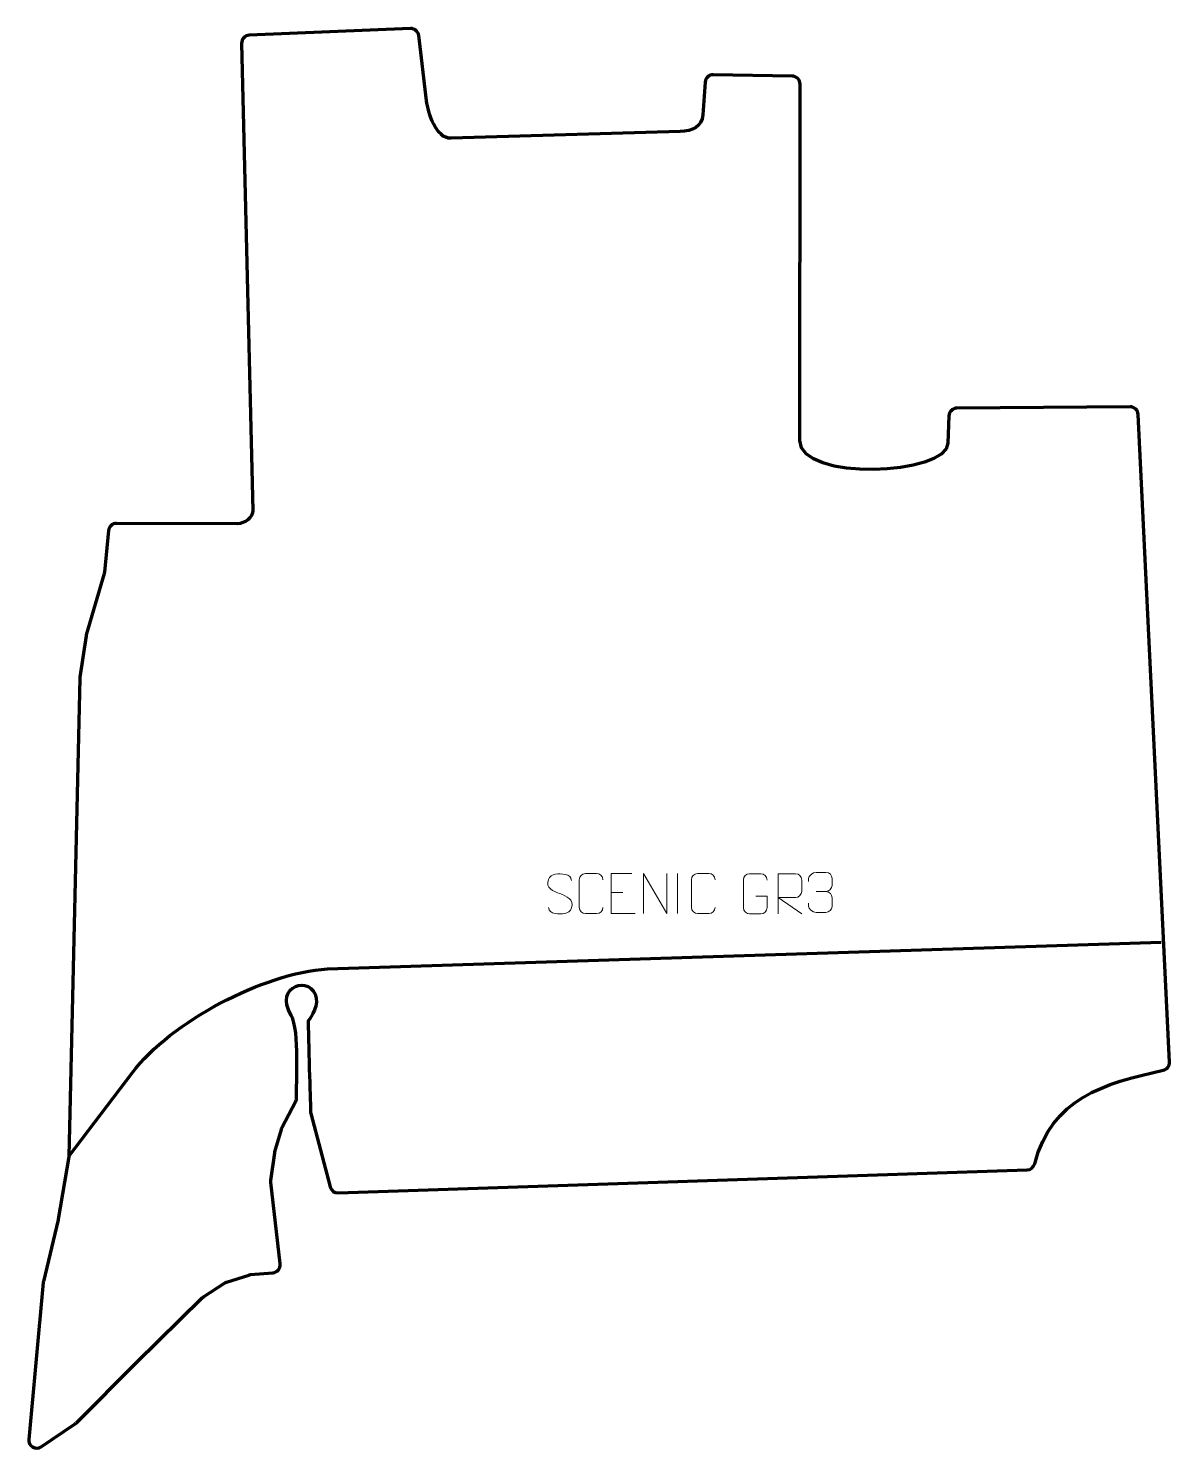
# Model space of a CAD drawing. Header units: millimetres. Extents: x -895 to -183, y -410 to 475.
import ezdxf

# ---------------------------------------------------------------- set-up
doc = ezdxf.new("R2010")
doc.units = ezdxf.units.MM
doc.header["$MEASUREMENT"] = 0
for name, color, linetype in [('layer 1', 7, 'Continuous'), ('layer 2', 7, 'Continuous'), ('layer 3', 7, 'Continuous')]:
    doc.layers.add(name, color=color, linetype=linetype)

msp = doc.modelspace()

# ---------------------------------------------------------------- linework, layer by layer
at = {"layer": 'layer 1', "color": 250, "lineweight": 9}
for points, knots in [([(-563.2045, -64.4527), (-567.4528, -62.9823), (-572.3609, -61.1865), (-570.3558, -55.6662), (-570.3558, -55.6662), (-568.8523, -51.5263), (-563.6387, -51.9148), (-560.0351, -52.5159), (-560.0351, -52.5159), (-557.1745, -52.9931), (-556.3098, -54.2063), (-555.9992, -56.2904)], [0, 0, 0, 0, 0.25, 0.25, 0.25, 0.25, 0.5, 0.5, 0.5, 0.5, 1, 1, 1, 1]), ([(-536.3589, -73.0899), (-536.4987, -75.4133), (-538.1759, -76.8929), (-540.3236, -76.9037), (-540.3236, -76.9037), (-542.6555, -76.9033), (-544.9874, -76.9033), (-547.3189, -76.9037), (-547.3189, -76.9037), (-549.2439, -77.0091), (-551.216, -75.1246), (-551.2048, -73.1073), (-551.2048, -73.1073), (-551.2044, -67.3372), (-551.2044, -61.5675), (-551.2048, -55.7982), (-551.2048, -55.7982), (-551.2006, -53.6601), (-549.4539, -51.9409), (-547.3015, -51.9544), (-547.3015, -51.9544), (-544.9758, -51.9544), (-542.6497, -51.9544), (-540.3236, -51.9544), (-540.3236, -51.9544), (-538.377, -51.9189), (-536.3856, -53.4104), (-536.3589, -55.848)], [0, 0, 0, 0, 0.125, 0.125, 0.125, 0.125, 0.25, 0.25, 0.25, 0.25, 0.375, 0.375, 0.375, 0.375, 0.5, 0.5, 0.5, 0.5, 0.625, 0.625, 0.625, 0.625, 0.75, 0.75, 0.75, 0.75, 1, 1, 1, 1]), ([(-518.3409, -51.9541), (-518.3409, -51.9541), (-531.2148, -51.9541), (-531.2148, -51.9541), (-531.2148, -51.9541), (-531.2148, -51.9541), (-531.2148, -76.9077), (-531.2148, -76.9077), (-531.2148, -76.9077), (-531.2148, -76.9077), (-516.349, -76.9077), (-516.349, -76.9077)], [0, 0, 0, 0, 0.25, 0.25, 0.25, 0.25, 0.5, 0.5, 0.5, 0.5, 1, 1, 1, 1]), ([(-511.1093, -76.9076), (-511.1093, -76.9076), (-511.1093, -51.9541), (-511.1093, -51.9541), (-511.1093, -51.9541), (-511.1093, -51.9541), (-496.4545, -76.9076), (-496.4545, -76.9076), (-496.4545, -76.9076), (-496.4545, -76.9076), (-496.4545, -51.9541), (-496.4545, -51.9541)], [0, 0, 0, 0, 0.25, 0.25, 0.25, 0.25, 0.5, 0.5, 0.5, 0.5, 1, 1, 1, 1]), ([(-466.3589, -73.0899), (-466.4987, -75.4133), (-468.1759, -76.8929), (-470.3236, -76.9037), (-470.3236, -76.9037), (-472.6555, -76.9033), (-474.9874, -76.9033), (-477.3189, -76.9037), (-477.3189, -76.9037), (-479.2439, -77.0091), (-481.216, -75.1246), (-481.2048, -73.1073), (-481.2048, -73.1073), (-481.2044, -67.3372), (-481.2044, -61.5675), (-481.2048, -55.7982), (-481.2048, -55.7982), (-481.2006, -53.6601), (-479.4539, -51.9409), (-477.3015, -51.9544), (-477.3015, -51.9544), (-474.9758, -51.9544), (-472.6497, -51.9544), (-470.3236, -51.9544), (-470.3236, -51.9544), (-468.377, -51.9189), (-466.3856, -53.4104), (-466.3589, -55.848)], [0, 0, 0, 0, 0.125, 0.125, 0.125, 0.125, 0.25, 0.25, 0.25, 0.25, 0.375, 0.375, 0.375, 0.375, 0.5, 0.5, 0.5, 0.5, 0.625, 0.625, 0.625, 0.625, 0.75, 0.75, 0.75, 0.75, 1, 1, 1, 1]), ([(-441.0859, -66.0542), (-441.0859, -66.0542), (-433.9178, -66.0542), (-433.9178, -66.0542), (-433.9178, -66.0542), (-433.9178, -66.0542), (-433.9178, -73.2223), (-433.9178, -73.2223), (-433.9178, -73.2223), (-434.0575, -75.5457), (-435.7347, -77.0253), (-437.8825, -77.0361), (-437.8825, -77.0361), (-440.2143, -77.0357), (-442.5463, -77.0357), (-444.8778, -77.0361), (-444.8778, -77.0361), (-446.8027, -77.1415), (-448.7749, -75.257), (-448.7637, -73.2397), (-448.7637, -73.2397), (-448.7633, -67.4696), (-448.7633, -61.6999), (-448.7637, -55.9306), (-448.7637, -55.9306), (-448.7595, -53.7925), (-447.0127, -52.0733), (-444.8604, -52.0867), (-444.8604, -52.0867), (-442.5347, -52.0867), (-440.2086, -52.0867), (-437.8825, -52.0867), (-437.8825, -52.0867), (-435.9358, -52.0513), (-433.9444, -53.5428), (-433.9178, -55.9805)], [0, 0, 0, 0, 0.1, 0.1, 0.1, 0.1, 0.2, 0.2, 0.2, 0.2, 0.3, 0.3, 0.3, 0.3, 0.4, 0.4, 0.4, 0.4, 0.5, 0.5, 0.5, 0.5, 0.6, 0.6, 0.6, 0.6, 0.7, 0.7, 0.7, 0.7, 0.8, 0.8, 0.8, 0.8, 1, 1, 1, 1]), ([(-427.0553, -77.0366), (-427.0553, -77.0366), (-427.0553, -52.0831), (-427.0553, -52.0831), (-427.0553, -52.0831), (-423.4605, -52.0831), (-419.865, -52.0831), (-416.2698, -52.0831), (-416.2698, -52.0831), (-413.9445, -52.1208), (-412.3872, -53.6108), (-412.3913, -55.9772), (-412.3913, -55.9772), (-412.3917, -58.0127), (-412.3917, -61.0721), (-412.3913, -63.1081), (-412.3913, -63.1081), (-412.3978, -64.9836), (-414.2101, -66.9254), (-416.2196, -66.9445), (-416.2196, -66.9445), (-416.2196, -66.9445), (-427.0553, -66.9445), (-427.0553, -66.9445), (-427.0553, -66.9445), (-427.0553, -66.9445), (-412.4006, -77.0366), (-412.4006, -77.0366)], [0, 0, 0, 0, 0.125, 0.125, 0.125, 0.125, 0.25, 0.25, 0.25, 0.25, 0.375, 0.375, 0.375, 0.375, 0.5, 0.5, 0.5, 0.5, 0.625, 0.625, 0.625, 0.625, 0.75, 0.75, 0.75, 0.75, 1, 1, 1, 1]), ([(-408.1571, -56.9454), (-408.1571, -56.9454), (-408.1571, -55.0882), (-408.1571, -55.0882), (-408.1571, -55.0882), (-408.1714, -53.3463), (-405.5069, -51.2282), (-403.4478, -51.2509), (-403.4478, -51.2509), (-401.3837, -51.2509), (-399.3197, -51.2509), (-397.256, -51.2509), (-397.256, -51.2509), (-395.0615, -51.2421), (-393.4632, -53.0889), (-393.4188, -55.001), (-393.4188, -55.001), (-393.4192, -56.4361), (-393.4192, -57.8712), (-393.4188, -59.3067), (-393.4188, -59.3067), (-393.4674, -60.9602), (-395.07, -63.1902), (-397.2683, -63.1802), (-397.2683, -63.1802), (-395.0646, -63.1914), (-393.4566, -64.9946), (-393.4026, -67.0541), (-393.4026, -67.0541), (-393.403, -68.8388), (-393.403, -70.6235), (-393.4026, -72.4086), (-393.4026, -72.4086), (-393.3925, -74.47), (-395.4474, -76.2331), (-397.2683, -76.225), (-397.2683, -76.225), (-399.3336, -76.2247), (-401.3988, -76.2247), (-403.4644, -76.225), (-403.4644, -76.225), (-405.633, -76.2135), (-408.164, -73.8133), (-408.1826, -72.3515), (-408.1826, -72.3515), (-408.1826, -72.3515), (-408.1826, -70.4429), (-408.1826, -70.4429)], [0, 0, 0, 0, 0.07692308, 0.07692308, 0.07692308, 0.07692308, 0.15384615, 0.15384615, 0.15384615, 0.15384615, 0.23076923, 0.23076923, 0.23076923, 0.23076923, 0.30769231, 0.30769231, 0.30769231, 0.30769231, 0.38461538, 0.38461538, 0.38461538, 0.38461538, 0.46153846, 0.46153846, 0.46153846, 0.46153846, 0.53846154, 0.53846154, 0.53846154, 0.53846154, 0.61538462, 0.61538462, 0.61538462, 0.61538462, 0.69230769, 0.69230769, 0.69230769, 0.69230769, 0.76923077, 0.76923077, 0.76923077, 0.76923077, 0.84615385, 0.84615385, 0.84615385, 0.84615385, 1, 1, 1, 1]), ([(-563.2045, -64.4528), (-559.1859, -66.0995), (-554.1564, -67.9878), (-555.9904, -73.3481), (-555.9904, -73.3481), (-557.4502, -77.6145), (-562.361, -77.3578), (-566.0871, -76.8031), (-566.0871, -76.8031), (-568.8371, -76.3933), (-570.058, -75.1798), (-570.436, -73.0676)], [0, 0, 0, 0, 0.25, 0.25, 0.25, 0.25, 0.5, 0.5, 0.5, 0.5, 1, 1, 1, 1])]:
    msp.add_open_spline(points, degree=3, knots=knots, dxfattribs=at)
for points in [[(-489.7819, -51.9438), (-489.7819, -51.9438), (-489.7819, -76.9179), (-489.7819, -76.9179)], [(-531.2148, -63.8338), (-531.2148, -63.8338), (-524.0467, -63.8338), (-524.0467, -63.8338)], [(-403.4474, -63.1906), (-403.4474, -63.1906), (-397.251, -63.1906), (-397.251, -63.1906)]]:
    msp.add_open_spline(points, degree=3, dxfattribs=at)
at = {"layer": 'layer 2', "color": 230, "lineweight": 200}
msp.add_open_spline([(-756.9952, 470.683), (-756.9952, 470.683), (-656.4524, 474.8116), (-656.4524, 474.8116), (-656.4524, 474.8116), (-653.8405, 474.9189), (-651.5987, 473.0134), (-651.2837, 470.4184), (-651.2837, 470.4184), (-651.2837, 470.4184), (-646.3547, 429.8188), (-646.3547, 429.8188), (-646.3547, 429.8188), (-645.471, 422.5399), (-640.6169, 406.1269), (-631.0919, 406.4082), (-631.0919, 406.4082), (-631.0919, 406.4082), (-488.1731, 410.6277), (-488.1731, 410.6277), (-488.1731, 410.6277), (-480.5974, 410.8514), (-474.6713, 413.6024), (-474.1364, 421.0027), (-474.1364, 421.0027), (-474.1364, 421.0027), (-472.6595, 441.4338), (-472.6595, 441.4338), (-472.6595, 441.4338), (-472.4678, 444.0858), (-470.2412, 446.1202), (-467.5827, 446.0725), (-467.5827, 446.0725), (-467.5827, 446.0725), (-418.334, 445.1877), (-418.334, 445.1877), (-418.334, 445.1877), (-415.6113, 445.1389), (-413.4226, 442.9093), (-413.4238, 440.1863), (-413.4238, 440.1863), (-413.4238, 440.1863), (-413.5207, 217.9172), (-413.5207, 217.9172), (-413.5207, 217.9172), (-413.5311, 192.297), (-321.8658, 195.9934), (-321.1546, 216.3809), (-321.1546, 216.3809), (-321.1546, 216.3809), (-320.5608, 233.4037), (-320.5608, 233.4037), (-320.5608, 233.4037), (-320.4674, 236.0821), (-318.2799, 238.21), (-315.5998, 238.2293), (-315.5998, 238.2293), (-315.5998, 238.2293), (-207.506, 239.007), (-207.506, 239.007), (-207.506, 239.007), (-204.824, 239.0263), (-202.605, 236.9269), (-202.4757, 234.2479), (-202.4757, 234.2479), (-202.4757, 234.2479), (-183.0129, -169.5012), (-183.0129, -169.5012), (-183.0129, -169.5012), (-182.8947, -171.9533), (-184.526, -174.0903), (-186.9225, -174.6229), (-186.9225, -174.6229), (-224.3028, -182.9295), (-256.2697, -191.9191), (-267.0593, -232.9721), (-267.0593, -232.9721), (-267.6299, -235.1432), (-269.4847, -236.6235), (-271.7282, -236.6984), (-271.7282, -236.6984), (-271.7282, -236.6984), (-701.4382, -251.0465), (-701.4382, -251.0465), (-701.4382, -251.0465), (-703.7938, -251.1252), (-705.8318, -249.6116), (-706.4373, -247.3338), (-706.4373, -247.3338), (-706.4373, -247.3338), (-718.5858, -201.6309), (-718.5858, -201.6309), (-718.5858, -201.6309), (-718.7001, -201.2008), (-718.7516, -200.8208), (-718.7536, -200.376), (-718.7536, -200.376), (-718.7677, -197.2753), (-720.064, -162.523), (-720.2105, -143.989), (-720.2105, -143.989), (-720.2138, -143.5707), (-714.0246, -136.1887), (-715.1887, -129.6465), (-715.1887, -129.6465), (-717.7953, -114.9958), (-742.1011, -121.3161), (-730.8759, -140.3976), (-730.8759, -140.3976), (-725.233, -149.9899), (-727.9934, -183.7913), (-727.4359, -191.5247), (-727.4359, -191.5247), (-727.3749, -192.3708), (-727.6052, -193.102), (-727.9951, -193.8556), (-727.9951, -193.8556), (-727.9951, -193.8556), (-736.6172, -210.5187), (-736.6172, -210.5187), (-736.6172, -210.5187), (-736.7777, -210.8289), (-736.8882, -211.1071), (-736.9841, -211.4429), (-736.9841, -211.4429), (-736.9841, -211.4429), (-740.984, -225.4429), (-740.984, -225.4429), (-740.984, -225.4429), (-741.0513, -225.6783), (-741.0946, -225.883), (-741.1284, -226.1255), (-741.1284, -226.1255), (-741.1284, -226.1255), (-743.5324, -243.3537), (-743.5324, -243.3537), (-743.5324, -243.3537), (-743.5936, -243.7923), (-743.5983, -244.1732), (-743.5479, -244.6132), (-743.5479, -244.6132), (-743.5479, -244.6132), (-737.7496, -295.2761), (-737.7496, -295.2761), (-737.7496, -295.2761), (-737.5901, -296.6697), (-737.96, -297.9271), (-738.8486, -299.0124), (-738.8486, -299.0124), (-739.7373, -300.0977), (-740.897, -300.7083), (-742.2947, -300.8268), (-742.2947, -300.8268), (-742.2947, -300.8268), (-756.2503, -302.0102), (-756.2503, -302.0102), (-756.2503, -302.0102), (-756.6498, -302.0441), (-756.9872, -302.1122), (-757.3686, -302.2357), (-757.3686, -302.2357), (-757.3686, -302.2357), (-771.2226, -306.7235), (-771.2226, -306.7235), (-771.2226, -306.7235), (-771.6605, -306.8654), (-772.0184, -307.0358), (-772.4045, -307.2865), (-772.4045, -307.2865), (-772.4045, -307.2865), (-785.6079, -315.859), (-785.6079, -315.859), (-785.6079, -315.859), (-785.9047, -316.0517), (-786.1411, -316.2417), (-786.3932, -316.4899), (-786.3932, -316.4899), (-786.3932, -316.4899), (-827.3075, -356.7748), (-827.3075, -356.7748), (-827.3075, -356.7748), (-827.3075, -356.7748), (-864.857, -394.3244), (-864.857, -394.3244), (-864.857, -394.3244), (-865.0938, -394.5612), (-865.3151, -394.7438), (-865.5925, -394.9313), (-865.5925, -394.9313), (-865.5925, -394.9313), (-886.8171, -409.2782), (-886.8171, -409.2782), (-886.8171, -409.2782), (-888.4566, -410.3864), (-890.4605, -410.4466), (-892.1636, -409.4388), (-892.1636, -409.4388), (-893.8667, -408.4309), (-894.7783, -406.6453), (-894.5959, -404.6748), (-894.5959, -404.6748), (-894.5959, -404.6748), (-885.5485, -306.9647), (-885.5485, -306.9647), (-885.5485, -306.9647), (-885.5255, -306.7161), (-885.4908, -306.5056), (-885.4327, -306.2628), (-885.4327, -306.2628), (-885.4327, -306.2628), (-876.2397, -267.8194), (-876.2397, -267.8194), (-876.2397, -267.8194), (-876.2135, -267.7097), (-876.1941, -267.6155), (-876.175, -267.5043), (-876.175, -267.5043), (-876.175, -267.5043), (-869.4917, -228.6574), (-869.4917, -228.6574), (-869.4917, -228.6574), (-869.4478, -228.4022), (-869.5212, -228.3561), (-869.5153, -228.0973), (-869.5153, -228.0973), (-869.5153, -228.0973), (-862.7573, 69.6703), (-862.7573, 69.6703), (-862.7573, 69.6703), (-862.7523, 69.8891), (-862.6418, 70.2495), (-862.6096, 70.466), (-862.6096, 70.466), (-862.6096, 70.466), (-858.7901, 96.1676), (-858.7901, 96.1676), (-858.7901, 96.1676), (-858.7546, 96.4068), (-858.7101, 96.6086), (-858.642, 96.8406), (-858.642, 96.8406), (-858.642, 96.8406), (-847.4434, 134.9991), (-847.4434, 134.9991), (-847.4434, 134.9991), (-847.3497, 135.3185), (-847.2957, 135.5985), (-847.2639, 135.9298), (-847.2639, 135.9298), (-847.2639, 135.9298), (-844.7797, 161.8365), (-844.7797, 161.8365), (-844.7797, 161.8365), (-844.5328, 164.4109), (-842.3888, 166.3667), (-839.8025, 166.3592), (-839.8025, 166.3592), (-839.8025, 166.3592), (-764.307, 166.1387), (-764.307, 166.1387), (-764.307, 166.1387), (-759.9599, 166.1261), (-754.6894, 170.1076), (-754.7932, 174.43), (-754.7932, 174.43), (-754.7932, 174.43), (-761.7886, 465.5671), (-761.7886, 465.5671), (-761.7886, 465.5671), (-761.8539, 468.2904), (-759.717, 470.5712), (-756.9952, 470.683)], degree=3, knots=[0, 0, 0, 0, 0.01449275, 0.01449275, 0.01449275, 0.01449275, 0.02898551, 0.02898551, 0.02898551, 0.02898551, 0.04347826, 0.04347826, 0.04347826, 0.04347826, 0.05797101, 0.05797101, 0.05797101, 0.05797101, 0.07246377, 0.07246377, 0.07246377, 0.07246377, 0.08695652, 0.08695652, 0.08695652, 0.08695652, 0.10144928, 0.10144928, 0.10144928, 0.10144928, 0.11594203, 0.11594203, 0.11594203, 0.11594203, 0.13043478, 0.13043478, 0.13043478, 0.13043478, 0.14492754, 0.14492754, 0.14492754, 0.14492754, 0.15942029, 0.15942029, 0.15942029, 0.15942029, 0.17391304, 0.17391304, 0.17391304, 0.17391304, 0.1884058, 0.1884058, 0.1884058, 0.1884058, 0.20289855, 0.20289855, 0.20289855, 0.20289855, 0.2173913, 0.2173913, 0.2173913, 0.2173913, 0.23188406, 0.23188406, 0.23188406, 0.23188406, 0.24637681, 0.24637681, 0.24637681, 0.24637681, 0.26086957, 0.26086957, 0.26086957, 0.26086957, 0.27536232, 0.27536232, 0.27536232, 0.27536232, 0.28985507, 0.28985507, 0.28985507, 0.28985507, 0.30434783, 0.30434783, 0.30434783, 0.30434783, 0.31884058, 0.31884058, 0.31884058, 0.31884058, 0.33333333, 0.33333333, 0.33333333, 0.33333333, 0.34782609, 0.34782609, 0.34782609, 0.34782609, 0.36231884, 0.36231884, 0.36231884, 0.36231884, 0.37681159, 0.37681159, 0.37681159, 0.37681159, 0.39130435, 0.39130435, 0.39130435, 0.39130435, 0.4057971, 0.4057971, 0.4057971, 0.4057971, 0.42028986, 0.42028986, 0.42028986, 0.42028986, 0.43478261, 0.43478261, 0.43478261, 0.43478261, 0.44927536, 0.44927536, 0.44927536, 0.44927536, 0.46376812, 0.46376812, 0.46376812, 0.46376812, 0.47826087, 0.47826087, 0.47826087, 0.47826087, 0.49275362, 0.49275362, 0.49275362, 0.49275362, 0.50724638, 0.50724638, 0.50724638, 0.50724638, 0.52173913, 0.52173913, 0.52173913, 0.52173913, 0.53623188, 0.53623188, 0.53623188, 0.53623188, 0.55072464, 0.55072464, 0.55072464, 0.55072464, 0.56521739, 0.56521739, 0.56521739, 0.56521739, 0.57971014, 0.57971014, 0.57971014, 0.57971014, 0.5942029, 0.5942029, 0.5942029, 0.5942029, 0.60869565, 0.60869565, 0.60869565, 0.60869565, 0.62318841, 0.62318841, 0.62318841, 0.62318841, 0.63768116, 0.63768116, 0.63768116, 0.63768116, 0.65217391, 0.65217391, 0.65217391, 0.65217391, 0.66666667, 0.66666667, 0.66666667, 0.66666667, 0.68115942, 0.68115942, 0.68115942, 0.68115942, 0.69565217, 0.69565217, 0.69565217, 0.69565217, 0.71014493, 0.71014493, 0.71014493, 0.71014493, 0.72463768, 0.72463768, 0.72463768, 0.72463768, 0.73913043, 0.73913043, 0.73913043, 0.73913043, 0.75362319, 0.75362319, 0.75362319, 0.75362319, 0.76811594, 0.76811594, 0.76811594, 0.76811594, 0.7826087, 0.7826087, 0.7826087, 0.7826087, 0.79710145, 0.79710145, 0.79710145, 0.79710145, 0.8115942, 0.8115942, 0.8115942, 0.8115942, 0.82608696, 0.82608696, 0.82608696, 0.82608696, 0.84057971, 0.84057971, 0.84057971, 0.84057971, 0.85507246, 0.85507246, 0.85507246, 0.85507246, 0.86956522, 0.86956522, 0.86956522, 0.86956522, 0.88405797, 0.88405797, 0.88405797, 0.88405797, 0.89855072, 0.89855072, 0.89855072, 0.89855072, 0.91304348, 0.91304348, 0.91304348, 0.91304348, 0.92753623, 0.92753623, 0.92753623, 0.92753623, 0.94202899, 0.94202899, 0.94202899, 0.94202899, 0.95652174, 0.95652174, 0.95652174, 0.95652174, 0.97101449, 0.97101449, 0.97101449, 0.97101449, 1, 1, 1, 1], dxfattribs=at)
at = {"layer": 'layer 3', "color": 142, "lineweight": 200}
msp.add_open_spline([(-869.4206, -227.9231), (-869.4206, -227.9231), (-829.9202, -176.0286), (-829.9202, -176.0286), (-829.9202, -176.0286), (-805.997, -144.5932), (-748.293, -113.8474), (-708.2011, -111.4177), (-708.2011, -111.4177), (-708.2011, -111.4177), (-188.083, -94.731), (-188.083, -94.731)], degree=3, knots=[0, 0, 0, 0, 0.25, 0.25, 0.25, 0.25, 0.5, 0.5, 0.5, 0.5, 1, 1, 1, 1], dxfattribs=at)

doc.saveas('drawing.dxf')
